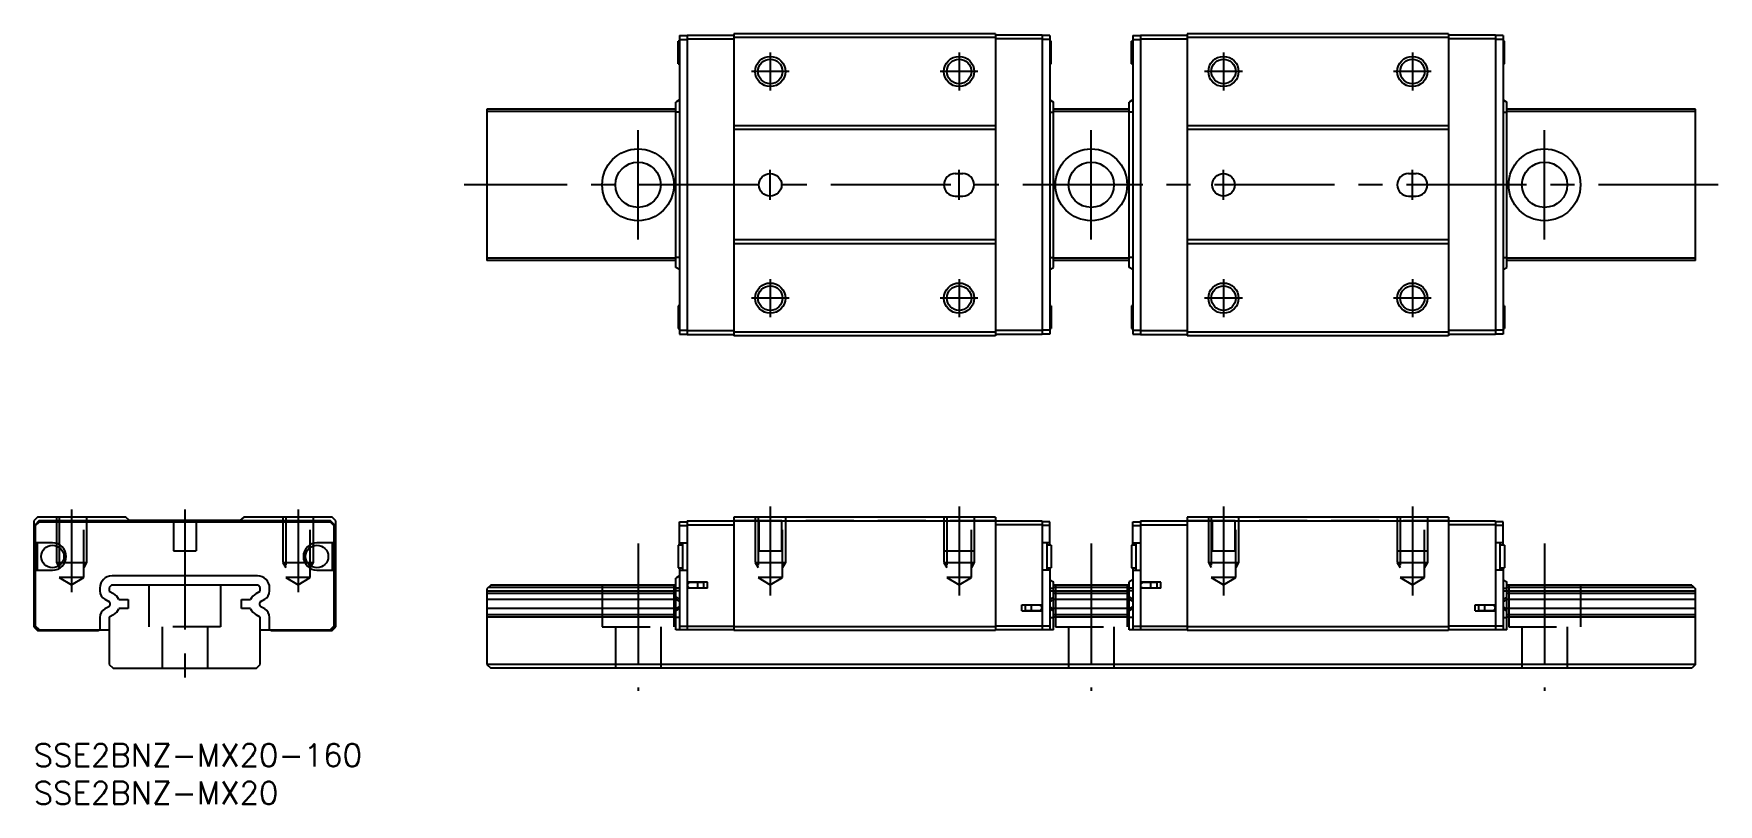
# Model space of a CAD drawing. Extents: x 0 to 223, y -8 to 94.
import ezdxf

# ---------------------------------------------------------------- set-up
doc = ezdxf.new("R2010")
doc.units = 0
doc.header["$LTSCALE"] = 0.5
doc.linetypes.add('CENTER', pattern=[50.8, 31.75, -6.35, 6.35, -6.35])
doc.linetypes.add('DASHED', pattern=[19.05, 12.7, -6.35])
for name, color, linetype in [('MSM_CENTER', 1, 'CENTER'), ('MSM_CONTINUOUS', 7, 'CONTINUOUS'), ('MSM_DASHED', 4, 'DASHED'), ('MSM_NARROW', 5, 'CONTINUOUS'), ('MSM_PART_NUMBER', 7, 'CONTINUOUS')]:
    doc.layers.add(name, color=color, linetype=linetype)
doc.styles.get("Standard").update_dxf_attribs({"font": 'txt.shx', "height": 3, "bigfont": 'bigfont.shx'})

# ---------------------------------------------------------------- blocks, each defined once
blk = doc.blocks.new('*U2')
at = {"layer": 'MSM_PART_NUMBER'}
blk.add_text('SSE2BNZ-MX20-160', height=3, dxfattribs=at).set_placement((0, -3))
blk = doc.blocks.new('*U3')
at = {"layer": 'MSM_PART_NUMBER'}
blk.add_text('SSE2BNZ-MX20', height=3, dxfattribs=at).set_placement((0, -8))

msp = doc.modelspace()

# ---------------------------------------------------------------- linework, layer by layer
at = {"layer": 'MSM_CENTER'}
for p, q in [((97.5, 91.5), (97.5, 86.5)), ((122.5, 91.5), (122.5, 86.5)), ((157.5, 91.5), (157.5, 86.5)), ((182.5, 91.5), (182.5, 86.5)), ((100, 89), (95, 89)), ((125, 89), (120, 89)), ((160, 89), (155, 89)), ((185, 89), (180, 89)), ((80, 66.75), (80, 81.25)), ((140, 66.75), (140, 81.25)), ((200, 66.75), (200, 81.25)), ((97.5, 72), (97.5, 76)), ((122.5, 72), (122.5, 76)), ((157.5, 72), (157.5, 76)), ((182.5, 72), (182.5, 76)), ((223, 74), (57, 74)), ((97.5, 61.5), (97.5, 56.5)), ((122.5, 61.5), (122.5, 56.5)), ((157.5, 61.5), (157.5, 56.5)), ((182.5, 61.5), (182.5, 56.5)), ((100, 59), (95, 59)), ((125, 59), (120, 59)), ((160, 59), (155, 59)), ((185, 59), (180, 59)), ((97.5, 31.44), (97.5, 19.62)), ((122.5, 31.44), (122.5, 19.62)), ((157.5, 31.44), (157.5, 19.62)), ((182.5, 31.44), (182.5, 19.62)), ((5, 31), (5, 20.06)), ((20, 31), (20, 8.5)), ((35, 31), (35, 20.06)), ((80, 26.5), (80, 7)), ((140, 26.5), (140, 7)), ((200, 26.5), (200, 7))]:
    msp.add_line(p, q, dxfattribs=at)
at = {"layer": 'MSM_CONTINUOUS'}
for p, q in [((85.5, 93.75), (85.5, 54.25)), ((85.5, 93.75), (86.5, 93.75)), ((86.5, 93.8), (86.5, 54.2)), ((86.5, 93.8), (92.7, 93.8)), ((92.7, 94), (92.7, 54)), ((127.3, 94), (92.7, 94)), ((127.3, 94), (127.3, 54)), ((133.5, 93.8), (127.3, 93.8)), ((133.5, 93.8), (133.5, 54.2)), ((134.5, 93.75), (133.5, 93.75)), ((134.5, 93.75), (134.5, 54.25)), ((145.5, 93.75), (146.5, 93.75)), ((145.5, 93.75), (145.5, 54.25)), ((146.5, 93.8), (152.7, 93.8)), ((146.5, 93.8), (146.5, 54.2)), ((187.3, 94), (152.7, 94)), ((152.7, 94), (152.7, 54)), ((187.3, 94), (187.3, 54)), ((193.5, 93.8), (187.3, 93.8)), ((193.5, 93.8), (193.5, 54.2)), ((194.5, 93.75), (193.5, 93.75)), ((194.5, 93.75), (194.5, 54.25)), ((85.5, 93), (85.3, 93)), ((85.3, 90), (85.3, 93)), ((85.5, 93.25), (86.5, 93.25)), ((86.5, 93.3), (92.7, 93.3)), ((127.3, 93.5), (92.7, 93.5)), ((133.5, 93.3), (127.3, 93.3)), ((134.5, 93.25), (133.5, 93.25)), ((134.7, 93), (134.5, 93)), ((134.7, 90), (134.7, 93)), ((145.3, 90), (145.3, 93)), ((145.5, 93), (145.3, 93)), ((145.5, 93.25), (146.5, 93.25)), ((146.5, 93.3), (152.7, 93.3)), ((187.3, 93.5), (152.7, 93.5)), ((193.5, 93.3), (187.3, 93.3)), ((194.5, 93.25), (193.5, 93.25)), ((194.7, 93), (194.5, 93)), ((194.7, 90), (194.7, 93)), ((85.3, 90), (85.5, 90)), ((134.5, 90), (134.7, 90)), ((145.3, 90), (145.5, 90)), ((194.5, 90), (194.7, 90)), ((85.5, 85.23), (85, 84.93)), ((85, 63.07), (85, 84.93)), ((134.5, 85.23), (135, 84.93)), ((135, 63.07), (135, 84.93)), ((145.5, 85.23), (145, 84.93)), ((145, 63.07), (145, 84.93)), ((194.5, 85.23), (195, 84.93)), ((195, 63.07), (195, 84.93)), ((60, 84), (60, 64)), ((85, 84), (60, 84)), ((85, 83.7), (60, 83.7)), ((85.5, 83.63), (85, 83.63)), ((134.5, 83.63), (135, 83.63)), ((145, 84), (135, 84)), ((145, 83.7), (135, 83.7)), ((145.5, 83.63), (145, 83.63)), ((194.5, 83.63), (195, 83.63)), ((220, 84), (195, 84)), ((220, 83.7), (195, 83.7)), ((220, 64), (220, 84)), ((127.3, 81.8), (92.7, 81.8)), ((127.3, 81.3), (92.7, 81.3)), ((187.3, 81.8), (152.7, 81.8)), ((187.3, 81.3), (152.7, 81.3)), ((122, 75.5), (123, 75.5)), ((182, 75.5), (183, 75.5)), ((122, 72.5), (123, 72.5)), ((182, 72.5), (183, 72.5)), ((127.3, 66.7), (92.7, 66.7)), ((127.3, 66.2), (92.7, 66.2)), ((187.3, 66.7), (152.7, 66.7)), ((187.3, 66.2), (152.7, 66.2)), ((85, 64.3), (60, 64.3)), ((85, 64), (60, 64)), ((85.5, 64.37), (85, 64.37)), ((85.5, 62.77), (85, 63.07)), ((134.5, 64.37), (135, 64.37)), ((134.5, 62.77), (135, 63.07)), ((145, 64.3), (135, 64.3)), ((145, 64), (135, 64)), ((145.5, 64.37), (145, 64.37)), ((145.5, 62.77), (145, 63.07)), ((194.5, 64.37), (195, 64.37)), ((194.5, 62.77), (195, 63.07)), ((220, 64.3), (195, 64.3)), ((220, 64), (195, 64)), ((85.5, 58), (85.3, 58)), ((85.3, 58), (85.3, 55)), ((134.7, 58), (134.5, 58)), ((134.7, 58), (134.7, 55)), ((145.3, 58), (145.3, 55)), ((145.5, 58), (145.3, 58)), ((194.7, 58), (194.5, 58)), ((194.7, 58), (194.7, 55)), ((85.3, 55), (85.5, 55)), ((85.5, 54.75), (86.5, 54.75)), ((85.5, 54.25), (86.5, 54.25)), ((86.5, 54.7), (92.7, 54.7)), ((86.5, 54.2), (92.7, 54.2)), ((127.3, 54.5), (92.7, 54.5)), ((127.3, 54), (92.7, 54)), ((133.5, 54.7), (127.3, 54.7)), ((133.5, 54.2), (127.3, 54.2)), ((134.5, 54.75), (133.5, 54.75)), ((134.5, 54.25), (133.5, 54.25)), ((134.5, 55), (134.7, 55)), ((145.3, 55), (145.5, 55)), ((145.5, 54.75), (146.5, 54.75)), ((145.5, 54.25), (146.5, 54.25)), ((146.5, 54.7), (152.7, 54.7)), ((146.5, 54.2), (152.7, 54.2)), ((187.3, 54.5), (152.7, 54.5)), ((187.3, 54), (152.7, 54)), ((193.5, 54.7), (187.3, 54.7)), ((193.5, 54.2), (187.3, 54.2)), ((194.5, 54.75), (193.5, 54.75)), ((194.5, 54.25), (193.5, 54.25)), ((194.5, 55), (194.7, 55)), ((0.5, 30), (0, 29.5)), ((0, 29.5), (0, 15.5)), ((0.7, 29.5), (0.2, 29)), ((0.2, 29), (0.2, 15.6)), ((0.25, 28.9), (0.75, 29.4)), ((12.2, 30), (0.5, 30)), ((39.3, 29.5), (0.7, 29.5)), ((0.75, 29.4), (39.25, 29.4)), ((12.7, 29.55), (12.2, 30)), ((27.3, 29.55), (12.7, 29.55)), ((27.8, 30), (27.3, 29.55)), ((39.5, 30), (27.8, 30)), ((39.25, 29.4), (39.75, 28.9)), ((39.8, 29), (39.3, 29.5)), ((40, 29.5), (39.5, 30)), ((39.8, 15.6), (39.8, 29)), ((40, 15.5), (40, 29.5)), ((85.5, 26.3), (85.5, 29.4)), ((85.5, 29.4), (86.5, 29.4)), ((86.5, 29.5), (86.5, 15.1)), ((86.5, 29.5), (133.5, 29.5)), ((86.5, 29), (92.7, 29)), ((127.3, 30), (92.7, 30)), ((92.7, 30), (92.7, 15)), ((127.3, 30), (127.3, 15)), ((133.5, 29), (127.3, 29)), ((133.5, 29.5), (133.5, 15.1)), ((134.5, 29.4), (133.5, 29.4)), ((134.5, 26.3), (134.5, 29.4)), ((145.5, 29.4), (146.5, 29.4)), ((145.5, 26.3), (145.5, 29.4)), ((146.5, 29.5), (193.5, 29.5)), ((146.5, 29.5), (146.5, 15.1)), ((146.5, 29), (152.7, 29)), ((152.7, 30), (152.7, 15)), ((187.3, 30), (152.7, 30)), ((187.3, 30), (187.3, 15)), ((193.5, 29), (187.3, 29)), ((193.5, 29.5), (193.5, 15.1)), ((194.5, 29.4), (193.5, 29.4)), ((194.5, 26.3), (194.5, 29.4)), ((0.25, 26.6), (0.25, 28.9)), ((39.75, 28.9), (39.75, 26.6)), ((85.5, 28.9), (86.5, 28.9)), ((134.5, 28.9), (133.5, 28.9)), ((145.5, 28.9), (146.5, 28.9)), ((194.5, 28.9), (193.5, 28.9)), ((2.5, 26.6), (0.25, 26.6)), ((0.45, 26.6), (0.45, 23)), ((39.75, 26.6), (37.5, 26.6)), ((39.55, 23), (39.55, 26.6)), ((85.9, 26.3), (85.3, 26.3)), ((85.3, 26.3), (85.3, 23.3)), ((85.5, 26.6), (86.5, 26.6)), ((85.9, 26.6), (85.9, 23)), ((134.5, 26.6), (133.5, 26.6)), ((134.1, 26.6), (134.1, 23)), ((134.7, 26.3), (134.1, 26.3)), ((134.7, 26.3), (134.7, 23.3)), ((145.3, 26.3), (145.3, 23.3)), ((145.9, 26.3), (145.3, 26.3)), ((145.5, 26.6), (146.5, 26.6)), ((145.9, 26.6), (145.9, 23)), ((194.5, 26.6), (193.5, 26.6)), ((194.1, 26.6), (194.1, 23)), ((194.7, 26.3), (194.1, 26.3)), ((194.7, 26.3), (194.7, 23.3)), ((0.25, 23), (2.5, 23)), ((0.25, 15.6), (0.25, 23)), ((37.5, 23), (39.75, 23)), ((39.75, 23), (39.75, 15.6)), ((85.3, 23.3), (85.9, 23.3)), ((85.5, 23.3), (85.5, 15.1)), ((85.5, 23), (86.5, 23)), ((134.5, 23), (133.5, 23)), ((134.1, 23.3), (134.7, 23.3)), ((134.5, 23.3), (134.5, 15.1)), ((145.3, 23.3), (145.9, 23.3)), ((145.5, 23.3), (145.5, 15.1)), ((145.5, 23), (146.5, 23)), ((194.5, 23), (193.5, 23)), ((194.1, 23.3), (194.7, 23.3)), ((194.5, 23.3), (194.5, 15.1)), ((8.77, 20.63), (8.77, 20.26)), ((10.3, 21), (10, 20.7)), ((10, 20.7), (10, 20.22)), ((10, 20.22), (10.56, 19.9)), ((29.7, 21), (10.3, 21)), ((29.63, 22.23), (10.37, 22.23)), ((29.44, 19.9), (30, 20.22)), ((30, 20.7), (29.7, 21)), ((30, 20.22), (30, 20.7)), ((31.23, 20.26), (31.23, 20.63)), ((60.5, 21), (60, 20.5)), ((60, 20.5), (60, 10.5)), ((85, 20.22), (60, 20.22)), ((85, 20.7), (60.2, 20.7)), ((85, 21), (60.5, 21)), ((85.5, 22.23), (85, 21.93)), ((85, 15.1), (85, 21.93)), ((85.5, 20.63), (85, 20.63)), ((85.5, 20.26), (85, 20.26)), ((89.2, 21.4), (86.5, 21.4)), ((89.2, 20.6), (86.5, 20.6)), ((88.7, 21.35), (86.85, 21.35)), ((86.85, 20.65), (88.7, 20.65)), ((87.3, 21.35), (87.3, 21.4)), ((87.3, 20.6), (87.3, 20.65)), ((87.76, 21.35), (87.76, 21.4)), ((87.76, 20.6), (87.76, 20.65)), ((87.9, 20.65), (87.9, 21.35)), ((88.7, 20.65), (88.7, 21.35)), ((89.2, 20.6), (89.2, 21.4)), ((134.5, 21.73), (135, 21.43)), ((134.5, 20.63), (135, 20.63)), ((134.5, 20.26), (135, 20.26)), ((135, 15.1), (135, 21.43)), ((145, 21), (135, 21)), ((145, 20.7), (135, 20.7)), ((145, 20.22), (135, 20.22)), ((145.5, 21.73), (145, 21.43)), ((145, 15.1), (145, 21.43)), ((145.5, 20.63), (145, 20.63)), ((145.5, 20.26), (145, 20.26)), ((149.2, 21.4), (146.5, 21.4)), ((149.2, 20.6), (146.5, 20.6)), ((148.7, 21.35), (146.85, 21.35)), ((146.85, 20.65), (148.7, 20.65)), ((147.3, 21.35), (147.3, 21.4)), ((147.3, 20.6), (147.3, 20.65)), ((147.76, 21.35), (147.76, 21.4)), ((147.76, 20.6), (147.76, 20.65)), ((147.9, 20.65), (147.9, 21.35)), ((148.7, 20.65), (148.7, 21.35)), ((149.2, 20.6), (149.2, 21.4)), ((194.5, 21.73), (195, 21.43)), ((194.5, 20.63), (195, 20.63)), ((194.5, 20.26), (195, 20.26)), ((195, 15.1), (195, 21.43)), ((219.5, 21), (195, 21)), ((219.8, 20.7), (195, 20.7)), ((220, 20.22), (195, 20.22)), ((219.5, 21), (220, 20.5)), ((220, 10.5), (220, 20.5)), ((9.42, 19.14), (9.93, 18.85)), ((9.93, 18.15), (9.42, 17.86)), ((11.28, 19.1), (12.5, 19.1)), ((12.5, 17.9), (11.28, 17.9)), ((12.5, 19.1), (12.5, 17.9)), ((27.5, 17.9), (27.5, 19.1)), ((27.5, 19.1), (28.72, 19.1)), ((28.72, 17.9), (27.5, 17.9)), ((30.07, 18.85), (30.58, 19.14)), ((30.58, 17.86), (30.07, 18.15)), ((85, 19.9), (60, 19.9)), ((85, 19.1), (60, 19.1)), ((85, 17.9), (60, 17.9)), ((85.5, 19.14), (85, 19.4)), ((85.5, 18.85), (85, 19.11)), ((85.5, 18.15), (85, 17.89)), ((85.5, 17.86), (85, 17.6)), ((130.8, 18.4), (133.5, 18.4)), ((130.8, 17.6), (130.8, 18.4)), ((133.15, 18.35), (131.3, 18.35)), ((131.3, 17.65), (131.3, 18.35)), ((132.1, 17.65), (132.1, 18.35)), ((132.24, 18.35), (132.24, 18.4)), ((132.7, 18.35), (132.7, 18.4)), ((134.5, 19.14), (135, 19.4)), ((134.5, 18.85), (135, 19.11)), ((134.5, 18.15), (135, 17.89)), ((134.5, 17.86), (135, 17.6)), ((145, 19.9), (135, 19.9)), ((145, 19.1), (135, 19.1)), ((145, 17.9), (135, 17.9)), ((145.5, 19.14), (145, 19.4)), ((145.5, 18.85), (145, 19.11)), ((145.5, 18.15), (145, 17.89)), ((145.5, 17.86), (145, 17.6)), ((190.8, 17.6), (190.8, 18.4)), ((190.8, 18.4), (193.5, 18.4)), ((191.3, 17.65), (191.3, 18.35)), ((193.15, 18.35), (191.3, 18.35)), ((192.1, 17.65), (192.1, 18.35)), ((192.24, 18.35), (192.24, 18.4)), ((192.7, 18.35), (192.7, 18.4)), ((194.5, 19.14), (195, 19.4)), ((194.5, 18.85), (195, 19.11)), ((194.5, 18.15), (195, 17.89)), ((194.5, 17.86), (195, 17.6)), ((220, 19.9), (195, 19.9)), ((220, 19.1), (195, 19.1)), ((220, 17.9), (195, 17.9)), ((8.77, 16.74), (8.77, 15.1)), ((10.56, 17.1), (10, 16.78)), ((10, 16.78), (10, 10.5)), ((30, 16.78), (29.44, 17.1)), ((30, 10.5), (30, 16.78)), ((31.23, 15.1), (31.23, 16.74)), ((85, 17.1), (60, 17.1)), ((85, 16.78), (60, 16.78)), ((85.5, 16.74), (85, 16.74)), ((130.8, 17.6), (133.5, 17.6)), ((131.3, 17.65), (133.15, 17.65)), ((132.24, 17.6), (132.24, 17.65)), ((132.7, 17.6), (132.7, 17.65)), ((134.5, 16.74), (135, 16.74)), ((145, 17.1), (135, 17.1)), ((145, 16.78), (135, 16.78)), ((145.5, 16.74), (145, 16.74)), ((190.8, 17.6), (193.5, 17.6)), ((191.3, 17.65), (193.15, 17.65)), ((192.24, 17.6), (192.24, 17.65)), ((192.7, 17.6), (192.7, 17.65)), ((194.5, 16.74), (195, 16.74)), ((220, 17.1), (195, 17.1)), ((220, 16.78), (195, 16.78)), ((0, 15.5), (0.5, 15)), ((0.2, 15.6), (0.7, 15.1)), ((0.75, 15.1), (0.25, 15.6)), ((0.5, 15), (8.53, 15)), ((0.7, 15.1), (10, 15.1)), ((8.53, 15), (8.74, 15.1)), ((30, 15.1), (39.3, 15.1)), ((31.26, 15.1), (31.47, 15)), ((31.47, 15), (39.5, 15)), ((39.75, 15.6), (39.25, 15.1)), ((39.3, 15.1), (39.8, 15.6)), ((39.5, 15), (40, 15.5)), ((92.7, 15.1), (85, 15.1)), ((85.5, 15.6), (92.7, 15.6)), ((127.3, 15.5), (92.7, 15.5)), ((127.3, 15), (92.7, 15)), ((134.5, 15.6), (127.3, 15.6)), ((135, 15.1), (127.3, 15.1)), ((152.7, 15.1), (145, 15.1)), ((145.5, 15.6), (152.7, 15.6)), ((187.3, 15.5), (152.7, 15.5)), ((187.3, 15), (152.7, 15)), ((194.5, 15.6), (187.3, 15.6)), ((195, 15.1), (187.3, 15.1)), ((10, 10.5), (10.5, 10)), ((10.5, 10), (29.5, 10)), ((29.5, 10), (30, 10.5)), ((220, 10.5), (60, 10.5)), ((60, 10.5), (60.5, 10)), ((219.5, 10), (60.5, 10)), ((220, 10.5), (219.5, 10))]:
    msp.add_line(p, q, dxfattribs=at)
for centre, radius in [((97.5, 89), 1.62), ((122.5, 89), 1.62), ((157.5, 89), 1.62), ((182.5, 89), 1.62), ((80, 74), 4.75), ((140, 74), 4.75), ((200, 74), 4.75), ((80, 74), 3), ((140, 74), 3), ((200, 74), 3), ((97.5, 74), 1.5), ((157.5, 74), 1.5), ((97.5, 59), 1.62), ((122.5, 59), 1.62), ((157.5, 59), 1.62), ((182.5, 59), 1.62), ((2.5, 24.8), 1.5), ((37.5, 24.8), 1.5)]:
    msp.add_circle(centre, radius, dxfattribs=at)
for centre, radius, start, end in [((122, 74), 1.5, 90, 270), ((123, 74), 1.5, 270, 90), ((182, 74), 1.5, 90, 270), ((183, 74), 1.5, 270, 90), ((2.5, 24.8), 1.8, 270, 90), ((37.5, 24.8), 1.8, 90, 270), ((10.37, 20.63), 1.6, 90, 180), ((10.07, 20.26), 1.3, 180, 239.9972), ((29.63, 20.63), 1.6, 0, 90), ((29.93, 20.26), 1.3, 300.0028, 0), ((86.85, 21), 0.35, 90, 270), ((146.85, 21), 0.35, 90, 270), ((10.07, 16.74), 1.3, 120.0028, 180), ((9.73, 18.5), 0.4, 300.0028, 59.9972), ((9.69, 18.38), 1.75, 24.1151, 60.0008), ((9.69, 18.61), 1.75, 299.9992, 335.8849), ((30.31, 18.38), 1.75, 119.9992, 155.8849), ((30.31, 18.61), 1.75, 204.1151, 240.0008), ((30.27, 18.5), 0.4, 120.0028, 239.9972), ((29.93, 16.74), 1.3, 0, 59.9972), ((133.15, 18), 0.35, 270, 90), ((193.15, 18), 0.35, 270, 90)]:
    msp.add_arc(centre, radius, start, end, dxfattribs=at)
at = {"layer": 'MSM_DASHED'}
for p, q in [((3, 30), (3, 24)), ((3.38, 30), (3.38, 22)), ((6.62, 22), (6.62, 30)), ((7, 30), (7, 24)), ((18.5, 29.55), (18.5, 25.55)), ((21.5, 29.55), (21.5, 25.55)), ((33, 30), (33, 24)), ((33.38, 30), (33.38, 22)), ((36.62, 22), (36.62, 30)), ((37, 30), (37, 24)), ((92.7, 29.55), (127.3, 29.55)), ((95.5, 30), (95.5, 24)), ((95.88, 30), (95.88, 22)), ((96, 29.55), (96, 25.55)), ((99, 29.55), (99, 25.55)), ((99.12, 22), (99.12, 30)), ((99.5, 30), (99.5, 24)), ((120.5, 30), (120.5, 24)), ((120.88, 30), (120.88, 22)), ((124.12, 22), (124.12, 30)), ((124.5, 30), (124.5, 24)), ((152.7, 29.55), (187.3, 29.55)), ((155.5, 30), (155.5, 24)), ((155.88, 30), (155.88, 22)), ((156, 29.55), (156, 25.55)), ((159, 29.55), (159, 25.55)), ((159.12, 22), (159.12, 30)), ((159.5, 30), (159.5, 24)), ((180.5, 30), (180.5, 24)), ((180.88, 30), (180.88, 22)), ((184.12, 22), (184.12, 30)), ((184.5, 30), (184.5, 24)), ((18.5, 25.55), (21.5, 25.55)), ((96, 25.55), (99, 25.55)), ((120.5, 25.55), (124.5, 25.55)), ((156, 25.55), (159, 25.55)), ((180.5, 25.55), (184.5, 25.55)), ((3, 24), (7, 24)), ((3, 24), (3.38, 23.34)), ((7, 24), (6.62, 23.34)), ((33, 24), (37, 24)), ((33, 24), (33.38, 23.34)), ((37, 24), (36.62, 23.34)), ((95.5, 24), (99.5, 24)), ((95.5, 24), (95.88, 23.34)), ((99.5, 24), (99.12, 23.34)), ((120.5, 24), (124.5, 24)), ((120.5, 24), (120.88, 23.34)), ((124.5, 24), (124.12, 23.34)), ((155.5, 24), (159.5, 24)), ((155.5, 24), (155.88, 23.34)), ((159.5, 24), (159.12, 23.34)), ((180.5, 24), (184.5, 24)), ((180.5, 24), (180.88, 23.34)), ((184.5, 24), (184.12, 23.34)), ((3.38, 22), (5, 21.06)), ((6.62, 22), (3.38, 22)), ((5, 21.06), (6.62, 22)), ((15.25, 21), (15.25, 15.5)), ((24.75, 21), (24.75, 15.5)), ((33.38, 22), (35, 21.06)), ((36.62, 22), (33.38, 22)), ((35, 21.06), (36.62, 22)), ((75.25, 21), (75.25, 15.5)), ((84.75, 21), (84.75, 15.5)), ((95.88, 22), (97.5, 21.06)), ((99.12, 22), (95.88, 22)), ((97.5, 21.06), (99.12, 22)), ((120.88, 22), (122.5, 21.06)), ((124.12, 22), (120.88, 22)), ((122.5, 21.06), (124.12, 22)), ((135.25, 21), (135.25, 15.5)), ((144.75, 21), (144.75, 15.5)), ((155.88, 22), (157.5, 21.06)), ((159.12, 22), (155.88, 22)), ((157.5, 21.06), (159.12, 22)), ((180.88, 22), (182.5, 21.06)), ((184.12, 22), (180.88, 22)), ((182.5, 21.06), (184.12, 22)), ((195.25, 21), (195.25, 15.5)), ((204.75, 21), (204.75, 15.5)), ((24.75, 15.5), (15.25, 15.5)), ((17, 15.5), (17, 10)), ((23, 15.5), (23, 10)), ((75.25, 15.5), (84.75, 15.5)), ((77, 15.5), (77, 10)), ((83, 15.5), (83, 10)), ((135.25, 15.5), (144.75, 15.5)), ((137, 15.5), (137, 10)), ((143, 15.5), (143, 10)), ((195.25, 15.5), (204.75, 15.5)), ((197, 15.5), (197, 10)), ((203, 15.5), (203, 10))]:
    msp.add_line(p, q, dxfattribs=at)
at = {"layer": 'MSM_NARROW'}
for centre in [(97.5, 89), (122.5, 89), (157.5, 89), (182.5, 89), (97.5, 59), (122.5, 59), (157.5, 59), (182.5, 59)]:
    msp.add_circle(centre, 2, dxfattribs=at)

# ---------------------------------------------------------------- block references
at = {"layer": 'MSM_CONTINUOUS'}
for name in ['*U2', '*U3']:
    msp.add_blockref(name, (0, 0), dxfattribs=at)

doc.saveas('drawing.dxf')
